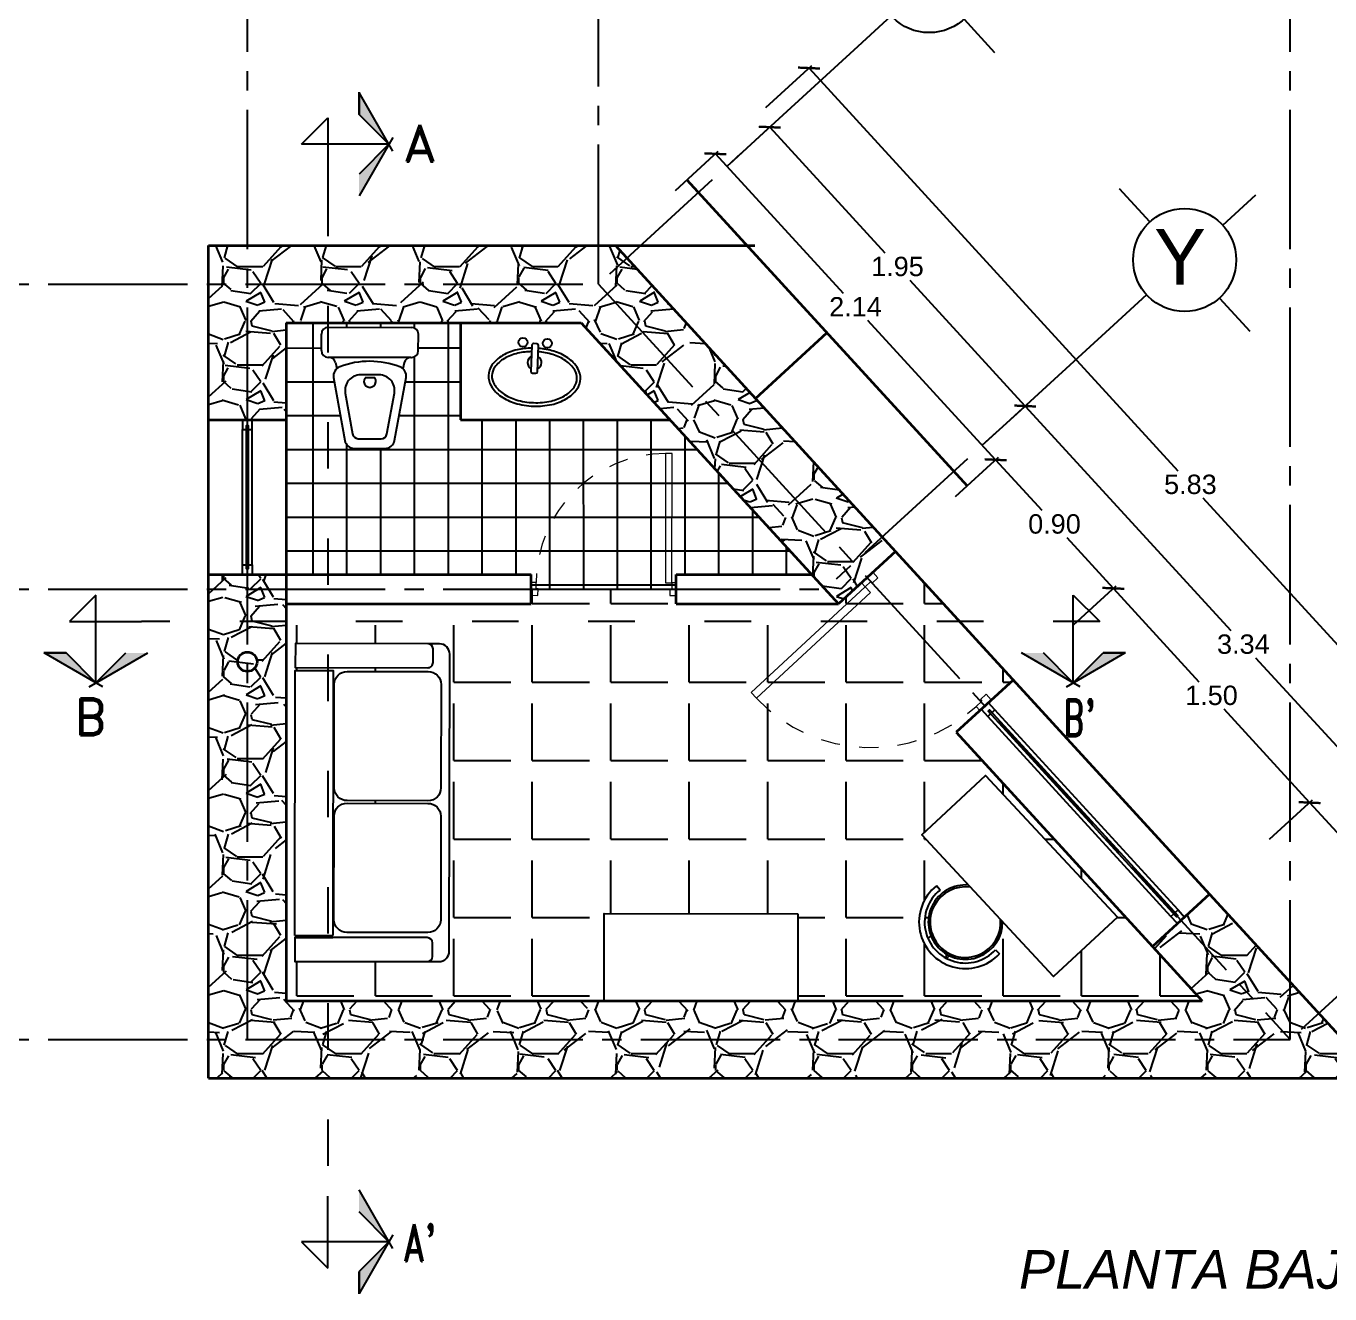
# Model space of a CAD drawing. Header units: millimetres. Extents: x 525387 to 527545, y 2235066 to 2235448.
# Drawn here: x 525709.87 to 525716.61, y 2235196.69 to 2235203.23 of the extents above; entities that cross this region are included whole.
import ezdxf
from ezdxf.enums import TextEntityAlignment as Align

# ---------------------------------------------------------------- set-up
doc = ezdxf.new("R2010")
doc.units = ezdxf.units.MM
for name, pattern in [('ACAD_ISO03W100', [30, 12, -18]), ('ACAD_ISO04W100', [30, 24, -3, 0, -3]), ('CONTINUA', [0]), ('HIDDEN2', [4.7624999999999975, 3.174999999999998, -1.587499999999999])]:
    doc.linetypes.add(name, pattern=pattern)
for name, color, linetype in [('cortes', 2, 'Continuous'), ('COTAS', 2, 'Continuous'), ('EJES', 1, 'Continuous'), ('muebles', 2, 'Continuous'), ('MUEBLES FIJOS', 2, 'Continuous'), ('pie de plano', 7, 'Continuous'), ('ventanas', 3, 'Continuous')]:
    doc.layers.add(name, color=color, linetype=linetype)
doc.layers.add('muro', color=5, linetype='Continuous', lineweight=35)
doc.layers.add('puertas', color=2, linetype='Continuous', lineweight=13)
doc.styles.add('ARIAL', font='ariali.ttf')
doc.styles.add('romand', font='romand.shx')
doc.styles.get("Standard").update_dxf_attribs({"font": 'arial.ttf'})
doc.styles.add('STYLE1', font='arial.ttf')
doc.dimstyles.new('ISO-25', dxfattribs={"dimtxt": 0.04, "dimasz": 0.02, "dimexe": 0.02, "dimexo": 0.02, "dimgap": 0.02, "dimtad": 0, "dimtih": 1, "dimtoh": 1, "dimzin": 1, "dimdsep": 46, "dimtxsty": 'Standard', "dimcen": 0.02, "dimazin": 0, "dimtfac": 1, "dimtmove": 0, "dimatfit": 3, "dimfxl": 1, "dimarcsym": 0})
pattern_1 = [(48.01278749999999, (-6.483429303901493, 1.200428215235472), (4.064000000319163, 4.571999999716357), [0.06834428800000002, -6.766096727913001]), (4.969741000000023, (-6.437709303901494, 1.251228215235472), (-6.095999997588102, -0.5080000289395841), [0.117280944, -11.6108097787048]), (312.5104471, (-6.320869303901494, 1.261388215235472), (-5.080000002145498, 5.587999998049193), [0.08269630400000003, -8.18694455882]), (87.27368899999998, (-6.122749303901493, 1.388388215235472), (-0.5080000010639463, -10.15999999994663), [0.106800904, -10.5732874851476]), (112.83365418, (-6.117669303901494, 1.495068215235472), (2.540000000212681, -6.095999999911093), [0.10472674, -10.3679615490688]), (177.273689, (-6.158309303901493, 1.591588215235472), (10.15999999994663, -0.5080000010639469), [0.106800904, -10.5732874851476]), (217.69424047, (-6.264989303901494, 1.596668215235472), (6.603999999707181, 5.080000000380083), [0.141238732, -13.9826230628494]), (252.25532837, (-6.376749303901494, 1.510308215235472), (-3.55600000095586, -11.17599999969577), [0.133343904, -13.201051320381]), (301.4295656200001, (-6.417389303901493, 1.383308215235472), (4.064000000576624, -6.603999999645206), [0.1071626, -10.6091091397424]), (355.2363583, (-6.361509303901494, 1.291868215235472), (-5.587999999919906, 0.508000000877852), [0.122342656, -5.994787390000002]), (42.39743779999998, (-6.239589303901494, 1.281708215235472), (6.095999999804934, 5.588000000212799), [0.158215584, -15.6633545024354]), (318.81407483, (-6.625669303901494, 1.393468215235472), (3.555999999786702, -3.048000000247837), [0.054000908, -5.346113164868801]), (351.4692344, (-6.585029303901494, 1.357908215235472), (-6.604000000177932, 1.015999998847469), [0.102736396, -10.170927799408]), (45, (-6.483429303901493, 1.342668215235472), (1.332663309727015e-16, 0.508000000000048), [0.07184186800000002, -0.6465786216856001]), (23.19859051000003, (-6.447869303901494, 1.281708215235472), (-2.540000000069218, -1.015999999821867), [0.03868826399999997, -3.830124473778798]), (111.80140949, (-6.412309303901494, 1.296948215235472), (0.508000000106299, -1.523999999964575), [0.05471312399999999, -2.680950597999999]), (210.96375653, (-6.432629303901494, 1.347748215235472), (-1.524000000037277, -1.015999999944225), [0.088863932, -2.873259630582]), (341.56505118, (-6.508829303901494, 1.302028215235472), (-1.016000000026517, 0.5079999999467509), [0.06425742800000002, -1.5421796233656]), (196.389540334, (-6.117669303901494, 1.296948215235472), (-5.08000000000003, -1.524000000000048), [0.09001760000000003, -8.911765334507802]), (250.34617594, (-6.204029303901494, 1.271548215235472), (2.032000000185864, 5.587999999934083), [0.075519788, -7.476443135640001]), (113.19859051, (-6.508829303901494, 1.200428215235472), (1.015999999822652, -2.540000000071057), [0.07737602000000002, -3.7914367177788]), (163.61045967, (-6.539309303901494, 1.271548215235472), (5.080000000106459, -1.523999999644573), [0.09001760000000003, -8.911765334508]), (159.44395478, (-6.117669303901494, 1.611908215235472), (2.539999999999973, -1.016000000000042), [0.08680704, -4.253546862621202]), (114.7751406000001, (-6.198949303901493, 1.642388215235472), (2.540000003023386, -5.587999998625452), [0.072734424, -7.200718676144002]), (246.80140949, (-6.513909303901493, 1.708428215235472), (-1.01599999984046, -2.540000000063861), [0.07737602000000002, -3.7914367177788]), (197.35402464, (-6.544389303901494, 1.637308215235472), (6.603999999868606, 2.032000000426492), [0.08515654800000004, -8.430475196040002]), (249.44395478, (-6.264989303901494, 1.708428215235472), (1.016000000017693, 2.539999999992927), [0.04340352, -4.296950382621201]), (281.309932474, (-6.483429303901493, 1.708428215235472), (0.5080000000000798, -2.032000000000074), [0.02590292, -2.564398992905201]), (345.963756532, (-6.478349303901494, 1.683028215235472), (-1.523999999999903, 0.5079999999999733), [0.10472674, -1.9898109178138]), (6.009005959999971, (-6.376749303901494, 1.657628215235472), (-5.079999999973075, -0.5080000002658701), [0.09705340000000001, -9.608272972667402]), (123.69006753, (-6.432629303901494, 1.393468215235472), (0.5080000000705938, -1.015999999964741), [0.073264776, -1.758355271936]), (173.15722659, (-6.473269303901493, 1.454428215235472), (-8.636000000053137, 1.01599999954788), [0.1279113519999999, -12.66320181300619]), (240.9453959, (-6.600269303901493, 1.469668215235472), (2.032000000055938, 3.555999999968051), [0.05230164800000001, -5.177878463622001]), (270, (-6.625669303901494, 1.423948215235472), (0.508, -0.5080000000000002), [0.03048000000000001, -0.4775200000000001]), (300.25643716, (-6.366589303901494, 1.642388215235472), (-2.031999999751433, 3.55600000014196), [0.07057339200000001, -6.986788154640001]), (228.0127875, (-6.331029303901493, 1.581428215235472), (-4.06400000033507, -4.571999999702041), [0.136688576, -6.697752439913001]), (180, (-6.422469303901494, 1.479828215235472), (-0.5080000000000002, -0.508), [0.13208, -0.3759200000000001]), (145.3048465, (-6.554549303901494, 1.479828215235472), (-5.080000001924307, 3.555999997250916), [0.08032191200000001, -7.951863344828002]), (74.05460409999995, (-6.620589303901494, 1.525548215235472), (0.5079999999645116, 2.03200000000895), [0.073965816, -3.624330007754401]), (27.64597536000002, (-6.600269303901493, 1.596668215235472), (9.652000000354672, 5.079999999326151), [0.12042902, -11.9224928845876]), (355.42607874, (-6.493589303901493, 1.652548215235472), (6.603999999999767, -0.5079999999998964), [0.127405892, -12.613169291248])]

# ---------------------------------------------------------------- blocks, each defined once
blk = doc.blocks.new('W.C.')
at = {"color": 0, "linetype": 'ByBlock'}
for p, q in [((0, -0.215119544989065), (2.842170943040401e-14, 0.215119544989065)), ((0.1203241920637197, 0.2501195449890616), (0.03500000000002501, 0.2501195449890616)), ((0.1553241920637163, 0.2121229139722232), (0.1553241920637163, 0.215119544989065)), ((0.1553241920637163, 0.2121229139722232), (0.1553241920637731, -0.2121229139722232)), ((0.1826805700932255, 0.1779677526759826), (0.2131858541616509, 0.1711409408363664)), ((0.5838812955352068, 0.1285570268440921), (0.2594301131755685, 0.1871192146731033)), ((0.6250000000000284, -0.07913618712588288), (0.6250000000000284, 0.07935212272249714)), ((0.2594301131755685, -0.1869032790765033), (0.5838812955352068, -0.128341091247492)), ((0.1826805700932539, -0.1777518170793684), (0.2131858541616509, -0.1709250052397522)), ((0.1203241920637197, -0.2501195449888911), (0.03500000000002501, -0.2501195449888911)), ((0.1553241920637163, -0.2121229139722232), (0.1553241920637163, -0.215119544989065))]:
    blk.add_line(p, q, dxfattribs=at)
for points in [[(0.5503287773211412, 0.08888597769487205), (0.3396694556834632, 0.1269091732707324, 0.4675380216592394), (0.2454593828271641, 0.04818132667615771), (0.2454593828271641, -0.04796539107954345, 0.4675380216592334), (0.3396694556834632, -0.1266932376741181), (0.5503287773211412, -0.088670042098272, 0.3628267005571308), (0.575000000000017, -0.05914709962530651), (0.575000000000017, 0.05936303522190656, 0.3628267005571361)], [(0.2599999999999909, -0.02489203220170566, 2.000000000000004), (0.2599999999999909, 0.02510796779830571)]]:
    blk.add_lwpolyline(points, format="xyb", close=True, dxfattribs=at)
for centre, radius, start, end in [((0.03500000000002501, 0.215119544989065), 0.03500000000000003, 90.0000000000016, 180), ((0.1203241920637197, 0.215119544989065), 0.035, 4.071109992273301e-12, 90.0000000000016), ((0.1903241920637413, 0.2121229139722232), 0.035, 180.0000000000041, 257.3855594869544), ((0.6164619699384843, 0.0001079677983142346), 0.4410025871113341, 159.363152967631, 200.6368470323704), ((0.2505488176403787, 0.1379143105514942), 0.05, 79.76849374828282, 159.363152967631), ((0.575000000000017, 0.07935212272249714), 0.05, 0, 79.76849374828282), ((0.575000000000017, -0.07913618712588288), 0.05, 280.2315062517188, 0), ((0.1903241920637697, -0.2119069783756089), 0.035, 102.6144405130456, 180.0000000000041), ((0.2505488176403787, -0.1376983749548941), 0.05, 200.6368470323704, 280.2315062517188), ((0.03500000000002501, -0.215119544989065), 0.03500000000000003, 180, 269.9999999999984), ((0.1203241920637197, -0.215119544989065), 0.035, 269.9999999999984, 359.9999999999968)]:
    blk.add_arc(centre, radius, start, end, dxfattribs=at)
blk = doc.blocks.new('LLAVES')
at = {"color": 0, "linetype": 'ByBlock'}
for p, q in [((0.01542380811107957, 0.004749999999999766), (0.01542380811107913, -0.004749999999999766)), ((0.09482052666573315, 0.009750000000000016), (0.02042380811107947, 0.009749999999999837)), ((0.09982052666573216, -0.004749999999999944), (0.09982052666573304, 0.004749999999999944)), ((0.02042380811107858, -0.009750000000000016), (0.09482052666573271, -0.009749999999999837))]:
    blk.add_line(p, q, dxfattribs=at)
for centre in [(0.01300000000000079, 0.03460260136218363), (0.01300000000000079, -0.03547564194053728)]:
    blk.add_circle(centre, 0.013, dxfattribs=at)
for centre, start, end in [((0.02042380811107947, 0.004749999999999766), 90, 179.9999999999999), ((0.09482052666573315, 0.004749999999999944), 0, 90), ((0.02042380811107858, -0.004749999999999944), 179.9999999999972, 269.9999999999999), ((0.09482052666573271, -0.004749999999999766), 270, 359.9999999999972)]:
    blk.add_arc(centre, 0.005000000000000001, start, end, dxfattribs=at)
blk = doc.blocks.new('LAVABO OVALIN')
at = {"color": 0, "linetype": 'ByBlock'}
for points in [[(0.01726994423623296, -0.312156660625817, 0.05078095050515012), (0.1009435947466102, -0.2991907228167747, 0.07687118365419797), (0.1822178939987396, -0.263996645305042, 0.1071550682624301), (0.2418800585669203, -0.2054938363627343, 0.1464624129847811), (0.2595843736836514, -0.1463505542089365, 0.1464624129847937), (0.2418800585669203, -0.0872072720551671, 0.1071550682624527), (0.1822178939987396, -0.02870446311285946, 0.07687118365416225), (0.1009435947466102, 0.006489614398901722, 0.0638893277791437), (-0.00456131052959563, 0.02002614337931163, 0.06388932777913635), (-0.110066215805773, 0.006489614398901722, 0.07687118365420041), (-0.1913405150579308, -0.02870446311285946, 0.1071550682624416), (-0.2510026796261116, -0.0872072720551671, 0.1464624129847726), (-0.2687069947428711, -0.1463505542089365, 0.1464624129848107), (-0.2510026796261116, -0.2054938363627343, 0.1071550682624293), (-0.1913405150579308, -0.263996645305042, 0.07687118365419224), (-0.1100662158058014, -0.2991907228167747, 0.05358068943002905), (-0.02173005576378273, -0.3123744493877325, 0.06388932777915331)], [(0.01622520051401466, -0.2921839665021935, 0.05078095050515023), (0.09589461388722498, -0.2798385190073702, 0.07687118365419798), (0.1715587499602691, -0.2470738013251719, 0.1071550682624298), (0.225169612974895, -0.1945047049995594, 0.1464624129847813), (0.2395843736836412, -0.1463505542089365, 0.1464624129847936), (0.225169612974895, -0.09819640341834202, 0.1071550682624528), (0.1715587499602691, -0.04562730709272955, 0.07687118365416243), (0.09589461388722498, -0.0128625894105312, 0.06388932777914352), (-0.00456131052959563, 2.61433793298238e-05, 0.06388932777913632), (-0.1050172349464162, -0.0128625894105312, 0.07687118365420048), (-0.1806813710194604, -0.04562730709272955, 0.1071550682624419), (-0.2342922340340863, -0.09819640341834202, 0.1464624129847724), (-0.2487069947428324, -0.1463505542089365, 0.1464624129848106), (-0.2342922340340863, -0.1945047049995878, 0.1071550682624294), (-0.1806813710194604, -0.2470738013251719, 0.07687118365419217), (-0.1050172349464162, -0.2798385190073702, 0.05358068943002904), (-0.0209084383627669, -0.2923913328928904, 0.05358068943002904)]]:
    blk.add_lwpolyline(points, format="xyb", dxfattribs=at)
for start, end in [(119.1763958550153, 240.8236041449847), (299.1763958550135, 60.82360414498651)]:
    blk.add_arc((-0.002230055763760674, -0.2290881526258488), 0.04000000000000004, start, end, dxfattribs=at)
at = {"color": 0, "linetype": 'ByBlock', "xscale": 2, "yscale": 2, "zscale": 2, "rotation": 90}
blk.add_blockref('LLAVES', (-0.002230055763760674, -0.3690881526258352), dxfattribs=at)
blk = doc.blocks.new('PUERTA INTERC')
at = {"layer": 'puertas', "color": 2}
for p, q in [((0.03984476526466096, 1.13686837721616e-13), (-0.03984476526471781, -1.13686837721616e-13)), ((-0.03984476526471781, -1.13686837721616e-13), (0.03984476526466096, 1.13686837721616e-13)), ((0.03984476526329672, -0.03989651005871764), (0.03984476526466096, 1.13686837721616e-13)), ((-0.0398447652656273, -0.0279275570064641), (-0.8417646167451949, -0.02792755699378802)), ((-0.8417646167451949, -0.02792755699378802), (-0.8417646167465591, -0.06782406705262645)), ((-0.03984476526471781, -1.13686837721616e-13), (-0.0398447652656273, -0.0279275570064641)), ((-0.0398447652656273, -0.0279275570064641), (5.174479321112813e-05, -0.02792755700779281)), ((-0.03984476526699154, -0.06782406706529542), (-0.0398447652656273, -0.0279275570064641)), ((5.174479321112813e-05, -0.02792755700779281), (5.174479275638078e-05, -0.03989651006028083)), ((5.174479275638078e-05, -0.03989651006028083), (0.03984476526329672, -0.03989651005871764)), ((-0.8417646167465591, -0.06782406705262645), (-0.03984476526699154, -0.06782406706529542)), ((5.174476467573186e-05, -0.8697439185060745), (-0.0398447652941627, -0.8697439185047386)), ((-0.0398447652941627, -0.8697439185047386), (-0.03984476529507219, -0.8976714755110891)), ((0.03984476523584135, -0.8577749654520304), (5.174476513047921e-05, -0.8577749654535864)), ((5.174476513047921e-05, -0.8577749654535864), (5.174476467573186e-05, -0.8697439185060745)), ((0.03984476523447711, -0.8976714755108688), (0.03984476523584135, -0.8577749654520304)), ((-0.03984476529507219, -0.8976714755110891), (0.03984476523447711, -0.8976714755108688)), ((-0.03984476529507219, -0.8976714755110891), (0.03984476523447711, -0.8976714755108688))]:
    blk.add_line(p, q, dxfattribs=at)
at = {"layer": 'puertas', "color": 6, "linetype": 'HIDDEN2', "ltscale": 0.03}
blk.add_arc((-0.03421482873824289, -0.06314616007089313), 0.8066174062281217, 180.3322837153754, 269.6000901788149, dxfattribs=at)
blk = doc.blocks.new('love seat')
at = {"layer": 'muebles'}
for p, q in [((-0.693845347669594, -0.0001848142039762024), (-0.6937930083340689, -0.1966816053438833)), ((-0.6838453480208955, -0.0001821505841235194), (-0.683793008685825, -0.1966789417235759)), ((-0.8172679513477306, -0.6847185845110744), (-0.8172518546298306, -0.7451502847063693)), ((0.823315908850418, -0.7447132993368086), (0.8233000632353651, -0.6852243478845139)), ((-0.7640282139882402, -0.7983455793594203), (0.7701206142232877, -0.7979369399583902))]:
    blk.add_line(p, q, dxfattribs=at)
blk.add_lwpolyline([(-0.6838453480190765, -0.0001821506164105813), (0.6838453480190765, 0.0001821506164105813), (0.6838976873586944, -0.1963146404771123), (-0.683793008685825, -0.1966789417235759)], dxfattribs=at)
for points in [[(-0.6936630224604414, -0.6846856608151484), (-0.693845347669594, -0.0001848142039762024), (-0.8174502765700709, -0.0002177378944452357), (-0.8172679513477306, -0.6847185845110744, 0.4142135623730951), (-0.7906561310469442, -0.7113162318285049), (-0.720260669770596, -0.7112974811354889, 0.4142135623730951)], [(0.8233000632353651, -0.6852243478845139), (0.8231177380207555, -0.0007235012869841739), (0.6995128091202787, -0.0007564249774532072), (0.6996951343485307, -0.6852572715808947, 0.4142135623730951), (0.7263069546625047, -0.7118549189042369), (0.7967024159256653, -0.7118361682048544, 0.4142135623730951)], [(-0.0005886417866349802, -0.2689346066174494), (-0.0004772801612489275, -0.6870179246982389, -0.4142135623730951), (-0.06697139844300182, -0.7535474754952247), (-0.6011693568216288, -0.7536897656766541, -0.4142135623730951), (-0.66769890759997, -0.6871956473876253), (-0.6678102692258108, -0.2691123293072906, -0.4142135623730951), (-0.6013161509363272, -0.2025827785284946), (-0.0671181925649762, -0.2024404883279658, -0.4142135623730951)], [(0.6799677358808367, -0.2687533320565763), (0.6800790975194104, -0.6868366501432774, -0.4142135623730951), (0.6135849792244699, -0.7533662009348063), (0.0793870208590306, -0.7535084911216927, -0.4142135623730951), (0.01285747006704696, -0.6870143728267522), (0.01274610844166091, -0.2689310547464174, -0.4142135623730951), (0.07924022673068976, -0.2024015039680762), (0.6134381851024955, -0.2022592137675474, -0.4142135623730951)]]:
    blk.add_lwpolyline(points, format="xyb", close=True, dxfattribs=at)
for centre, start, end in [((-0.7640423869866027, -0.7451361117020951), 180.0152614350205, 270.0152614350336), ((0.7701064412262895, -0.7447274723338069), 270.0152614350336, 0.01526143502056886)]:
    blk.add_arc(centre, 0.0532094695169576, start, end, dxfattribs=at)
blk = doc.blocks.new('_ArchTick')
at = {"color": 0, "linetype": 'ByBlock', "lineweight": 0, "const_width": 0.15}
blk.add_lwpolyline([(-0.5, -0.5), (0.5, 0.5)], dxfattribs=at)
blk = doc.blocks.new('*D143')
at = {"layer": 'COTAS', "color": 0, "linetype": 'Continuous', "lineweight": -2, "transparency": 16777216}
for p, q in [((525713.2270871998, 2235202.385225685), (525713.4483300844, 2235202.58783759)), ((525713.4335805586, 2235202.57433013), (525714.0926932518, 2235201.854609375)), ((525714.8803912831, 2235200.994479342), (525714.22127859, 2235201.714200098)), ((525714.6738979243, 2235200.805374898), (525714.8951408089, 2235201.007986803))]:
    blk.add_line(p, q, dxfattribs=at)
at = {"layer": 'Defpoints', "color": 0, "linetype": 'Continuous', "transparency": 16777216}
for p in [(525713.212337674, 2235202.371718225), (525714.8803912831, 2235200.994479342), (525714.6591483984, 2235200.791867437)]:
    blk.add_point(p, dxfattribs=at)
at = {"layer": 'COTAS', "color": 0, "linetype": 'Continuous', "lineweight": -2, "transparency": 16777216, "xscale": 0.08, "yscale": 0.08, "zscale": 0.08}
for p, rotation in [((525713.4335805586, 2235202.57433013), 132.4831244026654), ((525714.8803912831, 2235200.994479342), 312.4831244026654)]:
    blk.add_blockref('_ArchTick', p, dxfattribs=dict(at, rotation=rotation))
at = {"layer": 'COTAS', "color": 0, "linetype": 'Continuous', "lineweight": -3, "transparency": 16777216, "insert": (525714.156985921, 2235201.784404736), "char_height": 0.1, "attachment_point": 5}
blk.add_mtext('2.14', dxfattribs=at)
blk = doc.blocks.new('*D144')
at = {"layer": 'COTAS', "color": 0, "linetype": 'Continuous', "lineweight": -2, "transparency": 16777216}
for p, q in [((525714.6738979211, 2235200.805374897), (525714.8951408092, 2235201.007986805)), ((525714.8803912834, 2235200.994479345), (525715.1192356178, 2235200.733672312)), ((525715.4882270051, 2235200.330750683), (525715.2493826703, 2235200.591557715)), ((525715.2817336428, 2235200.141646235), (525715.5029765309, 2235200.344258144))]:
    blk.add_line(p, q, dxfattribs=at)
at = {"layer": 'Defpoints', "color": 0, "linetype": 'Continuous', "transparency": 16777216}
for p in [(525714.6591483953, 2235200.791867437), (525715.4882270051, 2235200.330750683), (525715.266984117, 2235200.128138775)]:
    blk.add_point(p, dxfattribs=at)
at = {"layer": 'COTAS', "color": 0, "linetype": 'Continuous', "lineweight": -2, "transparency": 16777216, "xscale": 0.08, "yscale": 0.08, "zscale": 0.08}
for p, rotation in [((525714.8803912834, 2235200.994479345), 132.4831243336251), ((525715.4882270051, 2235200.330750683), 312.4831243336252)]:
    blk.add_blockref('_ArchTick', p, dxfattribs=dict(at, rotation=rotation))
at = {"layer": 'COTAS', "color": 0, "linetype": 'Continuous', "lineweight": -3, "transparency": 16777216, "insert": (525715.1843091442, 2235200.662615014), "char_height": 0.1, "attachment_point": 5}
blk.add_mtext('0.90', dxfattribs=at)
blk = doc.blocks.new('*D145')
at = {"layer": 'COTAS', "color": 0, "linetype": 'Continuous', "lineweight": -2, "transparency": 16777216}
for p, q in [((525715.2817336424, 2235200.141646235), (525715.502976529, 2235200.344258141)), ((525715.4882270031, 2235200.330750681), (525715.9296832448, 2235199.848700762)), ((525716.5012865386, 2235199.224536246), (525716.0598302971, 2235199.706586164)), ((525716.2947931779, 2235199.035431799), (525716.5160360644, 2235199.238043706))]:
    blk.add_line(p, q, dxfattribs=at)
at = {"layer": 'Defpoints', "color": 0, "linetype": 'Continuous', "transparency": 16777216}
for p in [(525715.2669841166, 2235200.128138774), (525716.5012865386, 2235199.224536246), (525716.280043652, 2235199.021924339)]:
    blk.add_point(p, dxfattribs=at)
at = {"layer": 'COTAS', "color": 0, "linetype": 'Continuous', "lineweight": -2, "transparency": 16777216, "xscale": 0.08, "yscale": 0.08, "zscale": 0.08}
for p, rotation in [((525715.4882270031, 2235200.330750681), 132.4831243408857), ((525716.5012865386, 2235199.224536246), 312.4831243408857)]:
    blk.add_blockref('_ArchTick', p, dxfattribs=dict(at, rotation=rotation))
at = {"layer": 'COTAS', "color": 0, "linetype": 'Continuous', "lineweight": -3, "transparency": 16777216, "insert": (525715.9947567714, 2235199.777643463), "char_height": 0.1, "attachment_point": 5}
blk.add_mtext('1.50', dxfattribs=at)
blk = doc.blocks.new('*D146')
at = {"layer": 'COTAS', "color": 0, "linetype": 'Continuous', "lineweight": -2, "transparency": 16777216}
for p, q in [((525716.2947931781, 2235199.0354318), (525716.5160360674, 2235199.23804371)), ((525716.5012865416, 2235199.224536249), (525716.8713073937, 2235198.820490492)), ((525717.3714752996, 2235198.274330135), (525717.0014544465, 2235198.678375894)), ((525717.1649819361, 2235198.085225686), (525717.3862248254, 2235198.287837596))]:
    blk.add_line(p, q, dxfattribs=at)
at = {"layer": 'Defpoints', "color": 0, "linetype": 'Continuous', "transparency": 16777216}
for p in [(525716.2800436523, 2235199.021924339), (525717.3714752996, 2235198.274330135), (525717.1502324103, 2235198.071718226)]:
    blk.add_point(p, dxfattribs=at)
at = {"layer": 'COTAS', "color": 0, "linetype": 'Continuous', "lineweight": -2, "transparency": 16777216, "xscale": 0.08, "yscale": 0.08, "zscale": 0.08}
for p, rotation in [((525716.5012865416, 2235199.224536249), 132.4831243935758), ((525717.3714752996, 2235198.274330135), 312.4831243935757)]:
    blk.add_blockref('_ArchTick', p, dxfattribs=dict(at, rotation=rotation))
at = {"layer": 'COTAS', "color": 0, "linetype": 'Continuous', "lineweight": -3, "transparency": 16777216, "insert": (525716.9363809207, 2235198.749433192), "char_height": 0.1, "attachment_point": 5}
blk.add_mtext('1.29', dxfattribs=at)
blk = doc.blocks.new('*D147')
at = {"layer": 'COTAS', "color": 0, "linetype": 'Continuous', "lineweight": -2, "transparency": 16777216}
for p, q in [((525713.6940287042, 2235202.812845803), (525713.9318060086, 2235203.030599756)), ((525713.9170564828, 2235203.017092295), (525715.8208990928, 2235200.938183702)), ((525717.8549512235, 2235198.717092298), (525715.9511086141, 2235200.796000891)), ((525717.6319234449, 2235198.512845806), (525717.8697007493, 2235198.730599758))]:
    blk.add_line(p, q, dxfattribs=at)
at = {"layer": 'Defpoints', "color": 0, "linetype": 'Continuous', "transparency": 16777216}
for p in [(525713.6792791784, 2235202.799338343), (525717.8549512235, 2235198.717092298), (525717.6171739191, 2235198.499338345)]:
    blk.add_point(p, dxfattribs=at)
at = {"layer": 'COTAS', "color": 0, "linetype": 'Continuous', "lineweight": -2, "transparency": 16777216, "xscale": 0.08, "yscale": 0.08, "zscale": 0.08}
for p, rotation in [((525713.9170564828, 2235203.017092295), 132.4831243878803), ((525717.8549512235, 2235198.717092298), 312.4831243878803)]:
    blk.add_blockref('_ArchTick', p, dxfattribs=dict(at, rotation=rotation))
at = {"layer": 'COTAS', "color": 0, "linetype": 'Continuous', "lineweight": -3, "transparency": 16777216, "insert": (525715.8860038527, 2235200.867092296), "char_height": 0.1, "attachment_point": 5}
blk.add_mtext('5.83', dxfattribs=at)
blk = doc.blocks.new('*D148')
at = {"layer": 'COTAS', "color": 0, "linetype": 'Continuous', "lineweight": -2, "transparency": 16777216}
for p, q in [((525713.5077880786, 2235202.522912199), (525713.7290309621, 2235202.725524103)), ((525713.7142814363, 2235202.712016643), (525714.3085421702, 2235202.063111245)), ((525715.0329499575, 2235201.272091249), (525714.4386892231, 2235201.920996647)), ((525714.8264565996, 2235201.082986805), (525715.0476994833, 2235201.285598709))]:
    blk.add_line(p, q, dxfattribs=at)
at = {"layer": 'Defpoints', "color": 0, "linetype": 'Continuous', "transparency": 16777216}
for p in [(525713.4930385528, 2235202.509404738), (525715.0329499575, 2235201.272091249), (525714.8117070738, 2235201.069479344)]:
    blk.add_point(p, dxfattribs=at)
at = {"layer": 'COTAS', "color": 0, "linetype": 'Continuous', "lineweight": -2, "transparency": 16777216, "xscale": 0.08, "yscale": 0.08, "zscale": 0.08}
for p, rotation in [((525713.7142814363, 2235202.712016643), 132.4831244040288), ((525715.0329499575, 2235201.272091249), 312.4831244040288)]:
    blk.add_blockref('_ArchTick', p, dxfattribs=dict(at, rotation=rotation))
at = {"layer": 'COTAS', "color": 0, "linetype": 'Continuous', "lineweight": -3, "transparency": 16777216, "insert": (525714.373615697, 2235201.992053946), "char_height": 0.1, "attachment_point": 5}
blk.add_mtext('1.95', dxfattribs=at)
blk = doc.blocks.new('*D149')
at = {"layer": 'COTAS', "color": 0, "linetype": 'Continuous', "lineweight": -2, "transparency": 16777216}
for p, q in [((525714.8264565977, 2235201.082986803), (525715.0476994839, 2235201.28559871)), ((525715.0329499581, 2235201.272091249), (525716.094300412, 2235200.113145353)), ((525717.2858603874, 2235198.812016647), (525716.2245099333, 2235199.970962543)), ((525717.0793670269, 2235198.622912201), (525717.3006099132, 2235198.825524107))]:
    blk.add_line(p, q, dxfattribs=at)
at = {"layer": 'Defpoints', "color": 0, "linetype": 'Continuous', "transparency": 16777216}
for p in [(525714.8117070721, 2235201.069479343), (525717.2858603874, 2235198.812016647), (525717.0646175011, 2235198.60940474)]:
    blk.add_point(p, dxfattribs=at)
at = {"layer": 'COTAS', "color": 0, "linetype": 'Continuous', "lineweight": -2, "transparency": 16777216, "xscale": 0.08, "yscale": 0.08, "zscale": 0.08}
for p, rotation in [((525715.0329499581, 2235201.272091249), 132.4831243899224), ((525717.2858603874, 2235198.812016647), 312.4831243899224)]:
    blk.add_blockref('_ArchTick', p, dxfattribs=dict(at, rotation=rotation))
at = {"layer": 'COTAS', "color": 0, "linetype": 'Continuous', "lineweight": -3, "transparency": 16777216, "insert": (525716.159405173, 2235200.042053948), "char_height": 0.1, "attachment_point": 5}
blk.add_mtext('3.34', dxfattribs=at)
blk = doc.blocks.new('EJE')
at = {"layer": 'EJES', "color": 2}
for p, q in [((-0.7800000000006548, 0.4159999999999116), (-0.7800000000006548, 0.7800000000000296)), ((-1.195999999999913, 0), (-1.5600000000004, 0)), ((-0.3640000000004875, 0), (0, 0)), ((-0.7800000000006548, -0.4160000000000679), (-0.7800000000006548, -0.7800000000000296))]:
    blk.add_line(p, q, dxfattribs=at)
at = {"layer": 'EJES', "color": 4}
blk.add_circle((-0.7800000000006548, 0), 0.4160000000000001, dxfattribs=at)

msp = doc.modelspace()

# ---------------------------------------------------------------- hatches: boundary and pattern name
at = {"layer": 'cortes', "lineweight": -3}
for points in [[(525711.7483943646, 2235202.623636636), (525711.5942604487, 2235202.777770552), (525711.5942604487, 2235202.89060441)], [(525711.7483943646, 2235202.623636636), (525711.5942604487, 2235202.469502721), (525711.5942604487, 2235202.356668863)], [(525710.2357570393, 2235199.843113028), (525710.0816231234, 2235199.997246944), (525709.9687892658, 2235199.997246944)], [(525710.2357570393, 2235199.843113028), (525710.3898909552, 2235199.997246944), (525710.5027248127, 2235199.997246944)], [(525715.2813711573, 2235199.843113028), (525715.1272372414, 2235199.997246944), (525715.0144033838, 2235199.997246944)], [(525715.2813711573, 2235199.843113028), (525715.4355050732, 2235199.997246944), (525715.5483389307, 2235199.997246944)], [(525711.7483943646, 2235196.957392285), (525711.5942604487, 2235197.111526201), (525711.5942604487, 2235197.224360059)], [(525711.7483943646, 2235196.957392285), (525711.5942604487, 2235196.803258369), (525711.5942604487, 2235196.690424512)]]:
    msp.add_hatch(color=256, dxfattribs=at).paths.add_polyline_path(points)
at = {"layer": 'muebles', "linetype": 'Continuous', "lineweight": -3}
h = msp.add_hatch(dxfattribs=at)
h.set_pattern_fill('ANGLE', color=41, scale=0.058)
h.set_pattern_definition([(0, (0, 0), (0, 0.40513), [0.29464, -0.11049]), (90, (0, 0), (-0.40513, 2.480705788692836e-17), [0.29464, -0.11049])])
h.paths.add_polyline_path([(525714.8429927769, 2235199.739857581), (525714.9719936014, 2235199.857989565), (525714.3641578797, 2235200.521718226), (525714.0691673642, 2235200.251569017), (525713.231798944, 2235200.251569016), (525713.231798944, 2235200.326569016), (525712.4817989438, 2235200.326569016), (525712.481798944, 2235200.251569016), (525711.2173005766, 2235200.251569016), (525711.2173005766, 2235198.201569016), (525712.8590260171, 2235198.201569016), (525712.8598129385, 2235198.652440995), (525713.8598114151, 2235198.650695666), (525713.8590275403, 2235198.201569016), (525715.9465357861, 2235198.201569016), (525715.690062621, 2235198.48162592), (525714.6770030856, 2235199.587840355), (525714.8061217583, 2235199.706085877), (525714.8061189797, 2235199.706088911)])
h.paths.add_polyline_path([(525712.0598552021, 2235198.456955866, -0.4142135612900676), (525712.0065670959, 2235198.40382515), (525711.9461354596, 2235198.403914526), (525711.2616353373, 2235198.40492688), (525711.2618181448, 2235198.528531678), (525711.458314728, 2235198.528241066), (525711.9463182673, 2235198.527519324, -0.4142135625725811), (525711.9728836253, 2235198.500875271), (525711.9727795128, 2235198.430479885, -0.4142135611852744), (525711.9461354595, 2235198.403914526), (525712.0065670959, 2235198.40382515, 0.4142135612900671), (525712.0598552021, 2235198.456955866), (525712.0621241569, 2235199.991103071, 0.4142523105932194), (525712.0089864014, 2235200.044391187), (525711.9495045521, 2235200.04447916, -0.4142135607744157), (525711.9760699102, 2235200.017835106), (525711.9759657977, 2235199.947439719, -0.4142135622278095), (525711.9493217446, 2235199.920874361), (525711.2648216223, 2235199.921886715), (525711.2650044298, 2235200.045491513), (525711.9495045521, 2235200.04447916), (525712.0089864014, 2235200.044391187, -0.4142523105733206), (525712.0621241569, 2235199.991103071)], flags=16)
h.paths.add_polyline_path([(525712.0164902188, 2235199.300448072, -0.4142135623328103), (525711.949880086, 2235199.234034677), (525711.5317972101, 2235199.234653008, -0.41421356241338), (525711.4653838148, 2235199.301263141), (525711.4661738756, 2235199.835460534, -0.4142135623328118), (525711.5327840084, 2235199.901873929), (525711.9508668843, 2235199.901255598, -0.41421356241338), (525712.0172802797, 2235199.834645465)], flags=16)
h.paths.add_polyline_path([(525712.0162737595, 2235199.154089808), (525712.0154836987, 2235198.619892414, -0.414213562332811), (525711.9488735659, 2235198.553479019), (525711.5307906901, 2235198.55409735, -0.4142135624133789), (525711.4643772948, 2235198.620707483), (525711.4651673556, 2235199.154904876, -0.414213562332812), (525711.5317774884, 2235199.221318271), (525711.9498603642, 2235199.22069994, -0.4142135624133807)], flags=16)
h.paths.add_polyline_path([(525711.4583295177, 2235198.538241055), (525711.2618329346, 2235198.538531667), (525711.2638557032, 2235199.906220916), (525711.4603522863, 2235199.905930304)], flags=16)
h.paths.add_polyline_path([(525714.499256665, 2235199.058469161), (525714.8289009692, 2235199.364793552), (525715.5096218382, 2235198.632250653), (525715.1799775338, 2235198.325926263), (525714.9163705322, 2235198.609601181, -0.555938993959432), (525714.6416621003, 2235198.434277264), (525714.6266625704, 2235198.420338841, 0.3406238826037458), (525714.88039055, 2235198.465013048), (525714.900038548, 2235198.443871618, -1.075009090298338), (525714.5744133623, 2235198.794286052), (525714.594059032, 2235198.773142458, 0.3419492300417208), (525714.5313229018, 2235198.522449309), (525714.5462946141, 2235198.536361882, -0.5362355492148461), (525714.728251772, 2235198.799098712), (525714.734705576, 2235198.805095957)], flags=16)
at = {"layer": 'MUEBLES FIJOS', "lineweight": -3}
h = msp.add_hatch(dxfattribs=at)
h.set_pattern_fill('ANSI37', color=8, scale=0.055, angle=45)
h.set_pattern_definition([(90, (0, 0), (-0.174625, 0), []), (180, (0, 0), (-1.387778780781446e-17, -0.174625), [])])
h.paths.add_polyline_path([(525713.1991673642, 2235201.201569017), (525712.1173005766, 2235201.201569017), (525712.1173005766, 2235201.701569016), (525711.2173005766, 2235201.701569016), (525711.2173005766, 2235201.201569017), (525711.2173005764, 2235200.401569017), (525712.4817989438, 2235200.401569016), (525712.4817989438, 2235200.326569016), (525713.231798944, 2235200.326569016), (525713.231798944, 2235200.401569016), (525713.9317989436, 2235200.401569016)])
h.paths.add_polyline_path([(525711.7282924076, 2235201.053291983), (525711.5698043392, 2235201.053568597, -0.3628266999428797), (525711.5206712758, 2235201.094773118), (525711.462675451, 2235201.419326016, -0.2613427857941094), (525711.4787344119, 2235201.465542317), (525711.4719608522, 2235201.49605947, 0.3645365301900681), (525711.4362455831, 2235201.523515026, -0.427686778009218), (525711.3997020619, 2235201.558539214), (525711.3998509856, 2235201.643866121, -0.4142135625375845), (525711.4349120188, 2235201.678804981), (525711.8651504535, 2235201.678054072, -0.4142135622086067), (525711.9000893136, 2235201.642993039), (525711.8999403949, 2235201.557668977, -0.4142135367212961), (525711.8648793647, 2235201.522730117), (525711.8618827321, 2235201.522735347, 0.3511268242172599), (525711.8276792596, 2235201.495435872), (525711.820799837, 2235201.4649453, -0.2613427853994653), (525711.836697375, 2235201.418673224), (525711.7775690026, 2235201.094324746, -0.362826701142654)], flags=16)
h.paths.add_polyline_path([(525711.7083906174, 2235201.103326795), (525711.589880663, 2235201.103533634, -0.3628267012109028), (525711.5604008246, 2235201.128256346), (525711.5227453567, 2235201.33898171, -0.4675380215618258), (525711.6016375107, 2235201.433054233), (525711.6977840821, 2235201.432886425, -0.4675380219144876), (525711.7763473814, 2235201.33853909), (525711.737956574, 2235201.127946452, -0.3628266997567831)], flags=0)
h.paths.add_polyline_path([(525711.6246854565, 2235201.418473368), (525711.6746853803, 2235201.418386101, -2.000000000000005)], flags=0)
at = {"layer": 'muro', "linetype": 'Continuous', "lineweight": -3}
h = msp.add_hatch(dxfattribs=at)
h.set_pattern_fill('GRAVEL', color=41, scale=0.02, angle=180)
h.set_pattern_definition(pattern_1)
h.paths.add_polyline_path([(525712.9173471573, 2235202.101569016), (525710.8173005766, 2235202.101569016), (525710.8173005766, 2235201.201569017), (525711.2173005766, 2235201.201569017), (525711.2173005766, 2235201.701569016), (525712.741272628, 2235201.701569016), (525714.0691673638, 2235200.251569016), (525714.271973348, 2235200.437296602), (525714.3012102268, 2235200.464465187), (525714.3014079051, 2235200.46425246), (525714.3641578797, 2235200.521718226)])
h = msp.add_hatch(dxfattribs=at)
h.set_pattern_fill('GRAVEL', color=41, scale=0.02, angle=180)
h.set_pattern_definition(pattern_1)
edge = h.paths.add_edge_path()
edge.add_arc((525711.0173005767, 2235199.951569016), 0.05000000004656613, 0, 360)
h.paths.add_polyline_path([(525716.855241895, 2235197.801569016), (525715.9850531368, 2235198.751775129), (525715.690062621, 2235198.48162592), (525715.9465357861, 2235198.201569016), (525713.8590275403, 2235198.201569016), (525713.8590260172, 2235198.200696352), (525713.3590267661, 2235198.201569016), (525711.2173005766, 2235198.201569016), (525711.2173005766, 2235200.401569017), (525710.8173005766, 2235200.401569017), (525710.8173005766, 2235197.801569016)])

# ---------------------------------------------------------------- linework, layer by layer
at = {"layer": 'cortes', "lineweight": -3}
for p, q in [((525711.5942604487, 2235202.893264942), (525711.5942604487, 2235202.777770552)), ((525711.5942604487, 2235202.777770552), (525711.5942604487, 2235202.893264942)), ((525711.5942604487, 2235202.89060441), (525711.5942604487, 2235202.777770552)), ((525711.7689455533, 2235202.588040933), (525711.5942604487, 2235202.89060441)), ((525711.2959624523, 2235202.623636636), (525711.4321867327, 2235202.759860917)), ((525711.4321867327, 2235202.759860917), (525711.4321867327, 2235202.388696867)), ((525711.7483943646, 2235202.623636636), (525711.5942604487, 2235202.777770552)), ((525711.7689455533, 2235202.65923234), (525711.5942604487, 2235202.356668863)), ((525711.7483943646, 2235202.623636636), (525711.2959624523, 2235202.623636636)), ((525711.7483943646, 2235202.623636636), (525711.5942604487, 2235202.469502721)), ((525710.2357570393, 2235200.295544941), (525710.0995327587, 2235200.15932066)), ((525710.2357570393, 2235199.843113028), (525710.2357570393, 2235200.295544941)), ((525715.2813711573, 2235199.843113028), (525715.2813711573, 2235200.295544941)), ((525715.2813711573, 2235200.295544941), (525715.4175954378, 2235200.15932066)), ((525710.0995327587, 2235200.15932066), (525710.4706968091, 2235200.15932066)), ((525709.9661287334, 2235199.997246944), (525710.0816231234, 2235199.997246944)), ((525710.0816231234, 2235199.997246944), (525709.9661287334, 2235199.997246944)), ((525709.9687892658, 2235199.997246944), (525710.0816231234, 2235199.997246944)), ((525710.2713527422, 2235199.82256184), (525709.9687892658, 2235199.997246944)), ((525710.2357570393, 2235199.843113028), (525710.0816231234, 2235199.997246944)), ((525710.2001613359, 2235199.82256184), (525710.5027248127, 2235199.997246944)), ((525710.2357570393, 2235199.843113028), (525710.3898909552, 2235199.997246944)), ((525715.3169668607, 2235199.82256184), (525715.0144033838, 2235199.997246944)), ((525715.2813711573, 2235199.843113028), (525715.1272372414, 2235199.997246944)), ((525715.2457754543, 2235199.82256184), (525715.5483389307, 2235199.997246944)), ((525715.2813711573, 2235199.843113028), (525715.4355050732, 2235199.997246944)), ((525715.5509994632, 2235199.997246944), (525715.4355050732, 2235199.997246944)), ((525715.4355050732, 2235199.997246944), (525715.5509994632, 2235199.997246944)), ((525715.5483389307, 2235199.997246944), (525715.4355050732, 2235199.997246944)), ((525711.7689455533, 2235196.921796582), (525711.5942604487, 2235197.224360059)), ((525711.4321867327, 2235196.821168005), (525711.4321867327, 2235197.192332055)), ((525711.7483943646, 2235196.957392285), (525711.5942604487, 2235197.111526201)), ((525711.7483943646, 2235196.957392285), (525711.2959624523, 2235196.957392285)), ((525711.2959624523, 2235196.957392285), (525711.4321867327, 2235196.821168005)), ((525711.7689455533, 2235196.992987988), (525711.5942604487, 2235196.690424512)), ((525711.7483943646, 2235196.957392285), (525711.5942604487, 2235196.803258369)), ((525711.5942604487, 2235196.687763979), (525711.5942604487, 2235196.803258369)), ((525711.5942604487, 2235196.803258369), (525711.5942604487, 2235196.687763979)), ((525711.5942604487, 2235196.690424512), (525711.5942604487, 2235196.803258369))]:
    msp.add_line(p, q, dxfattribs=at)
at = {"layer": 'cortes', "linetype": 'ACAD_ISO03W100', "lineweight": -3, "ltscale": 0.02}
for p, q in [((525711.4321867327, 2235202.388696867), (525711.4321867327, 2235197.192332054)), ((525715.4175954378, 2235200.15932066), (525710.4706968087, 2235200.15932066))]:
    msp.add_line(p, q, dxfattribs=at)
at = {"layer": 'EJES', "linetype": 'ACAD_ISO04W100', "ltscale": 0.03}
for p, q in [((525711.0173005767, 2235198.001569016), (525711.0173005767, 2235204.829795839)), ((525712.8293098924, 2235201.901569016), (525712.8293098924, 2235204.829795839)), ((525716.4008888385, 2235198.001569016), (525716.4008888385, 2235204.829795839)), ((525714.1694967092, 2235203.128926298), (525712.8293098924, 2235201.901569016)), ((525707.9484375864, 2235201.901569016), (525712.8293098924, 2235201.901569016)), ((525712.8293098924, 2235201.901569016), (525716.4008888385, 2235198.001569016)), ((525715.4881652284, 2235201.689000903), (525714.0004831542, 2235200.326569017)), ((525707.9484375864, 2235200.326569016), (525714.0004831539, 2235200.326569016)), ((525717.7410756552, 2235199.228926298), (525716.4008888389, 2235198.001569016)), ((525707.9484375862, 2235198.001569016), (525716.4008888389, 2235198.001569016))]:
    msp.add_line(p, q, dxfattribs=at)
at = {"layer": 'muebles', "lineweight": -3}
for p, q in [((525714.5940590318, 2235198.773142459), (525714.5744133621, 2235198.794286052)), ((525714.8803905501, 2235198.465013048), (525714.9000385479, 2235198.443871618))]:
    msp.add_line(p, q, dxfattribs=at)
at = {"layer": 'muebles', "color": 30, "linetype": 'Continuous'}
for p, q in [((525714.7282517721, 2235198.799098712), (525714.7347055759, 2235198.805095957)), ((525714.5313229022, 2235198.522449309), (525714.5462946141, 2235198.536361882)), ((525714.6256865655, 2235198.419697316), (525714.6265184585, 2235198.442384269)), ((525714.6266625706, 2235198.420338841), (525714.6416621004, 2235198.434277264))]:
    msp.add_line(p, q, dxfattribs=at)
at = {"layer": 'muebles', "linetype": 'Continuous'}
for points in [[(525715.5096218382, 2235198.632250653), (525715.1799775338, 2235198.325926263), (525714.499256665, 2235199.058469161), (525714.8289009692, 2235199.364793552)], [(525713.8598114151, 2235198.650695666), (525713.8590260172, 2235198.200696352), (525712.8590275402, 2235198.20244168), (525712.8598129385, 2235198.652440995)]]:
    msp.add_lwpolyline(points, close=True, dxfattribs=at)
at = {"layer": 'muebles', "lineweight": -3}
for radius, start, end in [(0.2398026315789368, 128.759455562495, 317.0405444252779), (0.2110263157894567, 128.1940723218316, 317.6059276771913)]:
    msp.add_arc((525714.7245423194, 2235198.607292473), radius, start, end, dxfattribs=at)
at = {"layer": 'muebles', "color": 8, "lineweight": -3}
for radius, start, end in [(0.191842105263173, 85.11046214235101, 0.6895378483482199), (0.1822499999999914, 81.67006949492428, 4.129930513035667)]:
    msp.add_arc((525714.7245423194, 2235198.607292473), radius, start, end, dxfattribs=at)
at = {"layer": 'MUEBLES FIJOS', "color": 8, "lineweight": -3}
msp.add_line((525712.4817989438, 2235200.326569016), (525713.231798944, 2235200.326569016), dxfattribs=at)
at = {"layer": 'muro'}
for p, q in [((525713.2860853025, 2235202.439255528), (525714.732896025, 2235200.859404738)), ((525710.8173005766, 2235201.201569017), (525710.8173005766, 2235202.101569016)), ((525710.8173005766, 2235202.101569016), (525712.9173471573, 2235202.101569016)), ((525712.9173471573, 2235202.101569016), (525714.3641578797, 2235200.521718226)), ((525712.9173471573, 2235202.101569016), (525713.6373898927, 2235202.101569016)), ((525711.2173005766, 2235201.701569016), (525711.2173005766, 2235201.201569017)), ((525711.2173005766, 2235201.701569016), (525712.741272628, 2235201.701569016)), ((525712.741272628, 2235201.701569016), (525714.069167364, 2235200.251569016)), ((525713.6407525185, 2235201.311643621), (525714.0094906638, 2235201.649330132)), ((525710.8173005766, 2235201.201569017), (525711.2173005766, 2235201.201569017)), ((525714.3641578797, 2235200.521718226), (525714.0691673642, 2235200.251569017)), ((525710.8173005766, 2235200.401569017), (525712.4817989438, 2235200.401569016)), ((525710.8173005766, 2235197.801569016), (525710.8173005766, 2235200.401569018)), ((525711.2173005766, 2235200.401569016), (525711.2173005766, 2235198.201569016)), ((525712.481798944, 2235200.251569016), (525712.4817989438, 2235200.401569016)), ((525713.231798944, 2235200.251569016), (525713.231798944, 2235200.401569016)), ((525713.2317989441, 2235200.401569016), (525713.931798944, 2235200.401569016)), ((525711.2173005766, 2235200.251569016), (525712.481798944, 2235200.251569016)), ((525713.231798944, 2235200.251569016), (525714.0691673642, 2235200.251569017)), ((525715.9850531366, 2235198.751775129), (525715.6900626209, 2235198.48162592)), ((525715.9850531368, 2235198.751775129), (525716.855241895, 2235197.801569016)), ((525715.690062621, 2235198.48162592), (525715.9465357861, 2235198.201569016)), ((525711.2173005766, 2235198.201569016), (525715.9465357861, 2235198.201569016)), ((525710.8173005766, 2235197.801569016), (525716.855241895, 2235197.801569016))]:
    msp.add_line(p, q, dxfattribs=at)
at = {"layer": 'muro', "color": 3}
for p, q in [((525712.1173005766, 2235201.701569016), (525712.1173005766, 2235201.201569017)), ((525710.8173005764, 2235200.401569017), (525710.8173005766, 2235201.201569017)), ((525711.2173005766, 2235201.201569017), (525711.2173005764, 2235200.401569017)), ((525712.1173005766, 2235201.201569017), (525713.1991673647, 2235201.201569017)), ((525714.3641578797, 2235200.521718226), (525715.9850531368, 2235198.751775129)), ((525714.9719936012, 2235199.857989565), (525714.6770030856, 2235199.587840355)), ((525714.6770030856, 2235199.587840355), (525715.6900626209, 2235198.48162592))]:
    msp.add_line(p, q, dxfattribs=at)
at = {"layer": 'muro'}
msp.add_circle((525711.0173005767, 2235199.951569016), 0.05, dxfattribs=at)
at = {"layer": 'ventanas', "color": 2, "linetype": 'Continuous', "lineweight": -3}
for p, q in [((525710.9923033292, 2235200.451566264), (525710.992303329, 2235201.15156764)), ((525711.0423005767, 2235200.451563512), (525711.042303329, 2235201.151570393)), ((525715.822229996, 2235198.670458485), (525714.8767614473, 2235199.702983784)), ((525715.7853545112, 2235198.636695734), (525714.8398876501, 2235199.669215113))]:
    msp.add_line(p, q, dxfattribs=at)
at = {"layer": 'ventanas', "color": 2, "linetype": 'CONTINUA', "lineweight": -3, "flags": 128}
for points in [[(525711.012302228, 2235201.171568742), (525711.022302228, 2235201.171569292), (525711.0223033291, 2235201.151569292), (525711.042303329, 2235201.151570393), (525711.0423005766, 2235201.201570393), (525710.9923005766, 2235201.201567641), (525710.992303329, 2235201.15156764), (525711.0123033291, 2235201.151568742)], [(525711.012302228, 2235200.431565163), (525711.022302228, 2235200.431564612), (525711.0223033291, 2235200.451564612), (525711.042303329, 2235200.451563512), (525711.0423005766, 2235200.401563512), (525710.9923005766, 2235200.401566264), (525710.992303329, 2235200.451566264), (525711.0123033291, 2235200.451565163)], [(525714.8411297005, 2235199.697472101), (525714.8485044601, 2235199.704225834), (525714.8620119285, 2235199.689476316), (525714.8767614473, 2235199.702983784), (525714.8429927769, 2235199.739857581), (525714.8061189797, 2235199.706088911), (525714.8398876501, 2235199.669215113), (525714.8546371689, 2235199.682722582)], [(525715.8136113611, 2235198.635450573), (525715.8209868643, 2235198.642203494), (525715.8074810201, 2235198.6569545), (525715.8222320258, 2235198.670460344), (525715.8559966361, 2235198.63358283), (525715.8191191215, 2235198.599818219), (525715.785354511, 2235198.636695734), (525715.8001055174, 2235198.650201578)]]:
    msp.add_lwpolyline(points, close=True, dxfattribs=at)
at = {"layer": 'ventanas', "color": 2, "linetype": 'Continuous', "lineweight": -3, "flags": 128}
for points in [[(525711.022302228, 2235201.171569292), (525711.022248954, 2235200.431567915), (525711.0122489542, 2235200.431567365), (525711.012302228, 2235201.171568742)], [(525714.8485044601, 2235199.704225834), (525715.8209453434, 2235198.642169952), (525715.813570584, 2235198.635416219), (525714.8411297005, 2235199.697472101)]]:
    msp.add_lwpolyline(points, close=True, dxfattribs=at)

# ---------------------------------------------------------------- block references
at = {"layer": 'EJES', "lineweight": -3, "xscale": 0.6400000000000001, "yscale": 0.6400000000000001, "zscale": 0.6400000000000001, "rotation": 42.47999999999998}
for p in [(525714.9058298056, 2235203.803178574), (525716.2244983248, 2235202.363253179)]:
    msp.add_blockref('EJE', p, dxfattribs=at)
at = {"layer": 'MUEBLES FIJOS', "rotation": 269.9}
msp.add_blockref('W.C.', (525711.6500312361, 2235201.678429527), dxfattribs=at)
at = {"layer": 'MUEBLES FIJOS', "xscale": 0.9000000000000001, "yscale": 0.9000000000000001, "zscale": 0.9000000000000001, "rotation": 177.9}
msp.add_blockref('LAVABO OVALIN', (525712.4905181247, 2235201.289658741), dxfattribs=at)
at = {"layer": 'muro', "rotation": 89.89999999999999}
msp.add_blockref('love seat', (525711.2628443189, 2235199.222376292), dxfattribs=at)
at = {"layer": 'puertas'}
for p, xscale, yscale, zscale, rotation in [((525713.231798944, 2235200.326569016), 0.8323356095444063, 0.8323356095444063, 0.8323356095444063, 269.9), ((525714.2166626219, 2235200.386643622), 1.001674762003244, 1.001674762003244, 1.001674762003244, 42.89999999999998)]:
    msp.add_blockref('PUERTA INTERC', p, dxfattribs=dict(at, xscale=xscale, yscale=yscale, zscale=zscale, rotation=rotation))

# ---------------------------------------------------------------- texts
at = {"layer": 'cortes', "lineweight": -3, "style": 'romand'}
for s, width, p, p2 in [('A', 1.045038865978826, (525711.823282723, 2235202.533815803), (525711.9933348063, 2235202.533815803)), ('B', 1.106511739690665, (525710.1216575374, 2235199.572945094), (525710.2917096206, 2235199.572945094)), ("B'", 0.6966925768422708, (525715.2294438841, 2235199.567840895), (525715.3994959673, 2235199.567840895)), ("A'", 0.6966925773192172, (525711.823282723, 2235196.857369368), (525711.9933348063, 2235196.857369368))]:
    msp.add_text(s, height=0.18984375, dxfattribs=dict(at, width=width)).set_placement(p, p2, align=Align.FIT)
at = {"layer": 'EJES', "color": 7, "lineweight": -3, "style": 'STYLE1'}
msp.add_text('Y', height=0.288, dxfattribs=at).set_placement((525715.6981647175, 2235201.898818182))
at = {"layer": 'pie de plano', "style": 'ARIAL'}
msp.add_text('PLANTA BAJA', height=0.2, dxfattribs=at).set_placement((525715.0009687452, 2235196.714485167))

# ---------------------------------------------------------------- dimensions: what is measured, and where the dimension line sits
at = {"layer": 'COTAS', "linetype": 'Continuous', "lineweight": -3}
for p1, p2, distance, picture, middle in [((525713.6792791783, 2235202.799338343), (525717.617173919, 2235198.499338345), 0.3224202699954912, '*D147', (525715.8860038527, 2235200.867092296)), ((525713.4930385528, 2235202.509404738), (525714.8117070739, 2235201.069479345), 0.29999999538915073, '*D148', (525714.373615697, 2235201.992053946)), ((525713.212337674, 2235202.371718225), (525714.6591483984, 2235200.791867437), 0.29999999679082295, '*D143', (525714.156985921, 2235201.784404736)), ((525714.811707072, 2235201.069479343), (525717.0646175012, 2235198.60940474), 0.2999999991648991, '*D149', (525716.159405173, 2235200.042053948)), ((525714.6591483953, 2235200.791867436), (525715.266984117, 2235200.128138775), 0.3000000012533995, '*D144', (525715.1843091442, 2235200.662615014)), ((525715.2669841168, 2235200.128138775), (525716.2800436522, 2235199.021924339), 0.2999999996511013, '*D145', (525715.9947567714, 2235199.777643463)), ((525716.2800436522, 2235199.021924339), (525717.1502324103, 2235198.071718226), 0.300000002740925, '*D146', (525716.9363809207, 2235198.749433192))]:
    dim = msp.add_aligned_dim(p1=p1, p2=p2, distance=distance, dimstyle='ISO-25', override={"dimtxt": 0.1, "dimasz": 0.08, "dimblk1": 'ArchTick', "dimblk2": 'ArchTick', "dimsah": 1}, dxfattribs=at)
    dim.commit()
    dim.dimension.update_dxf_attribs({"geometry": picture, "text_midpoint": middle})

doc.saveas('drawing.dxf')
